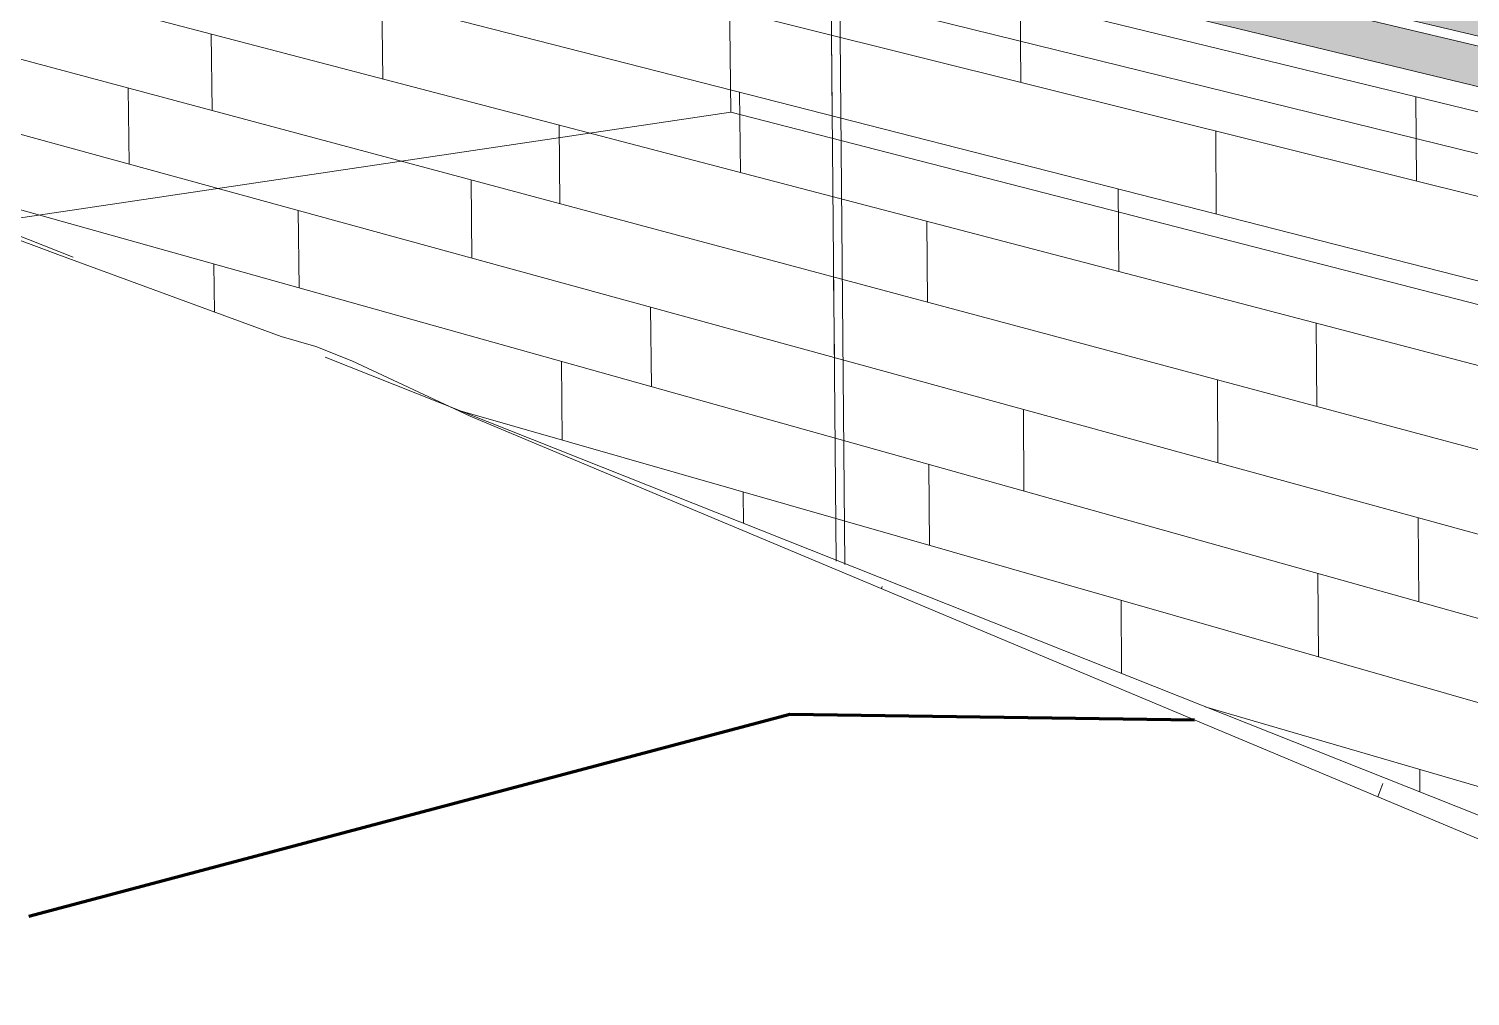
# Model space of a CAD drawing. Header units: inches. Extents: x 5690 to 5695, y -585 to 907.
# Drawn here: x 5692.9137 to 5693.0128, y -584.4571 to -584.3906 of the extents above; entities that cross this region are included whole.
import ezdxf

# ---------------------------------------------------------------- set-up
doc = ezdxf.new("R2010")
doc.units = ezdxf.units.IN
doc.header["$MEASUREMENT"] = 0
for name, color, linetype, lineweight in [('A-DETL', 90, 'Continuous', 9), ('A-FLOR', 192, 'Continuous', 13), ('A-WALL-PATT-1', 111, 'Continuous', 9), ('C-TOPO', 7, 'Continuous', 9), ('C-TOPO-MAJR', 7, 'Continuous', 70), ('G-ANNO-SYMB-1', 111, 'Continuous', 9), ('S-FNDN', 32, 'Continuous', 13), ('S-FNDN-1', 32, 'Continuous', 9)]:
    doc.layers.add(name, color=color, linetype=linetype, lineweight=lineweight)

# ---------------------------------------------------------------- blocks, each defined once
blk = doc.blocks.new('FP_110-3D View 1 Copy 1 Copy 1')
at = {"layer": 'A-WALL-PATT-1'}
for p, q in [((-4883.534731, -584.428953), (-4883.534786, -584.429102)), ((-4883.500285, -584.442509), (-4883.500635, -584.443424))]:
    blk.add_line(p, q, dxfattribs=at)
blk = doc.blocks.new('FP_111-3D View 1 Copy 1 Copy 1')
at = {"layer": 'A-WALL-PATT-1'}
for p, q in [((-4883.625248, -584.364278), (-4883.352408, -584.430709)), ((-4883.625174, -584.369307), (-4883.352439, -584.437392)), ((-4883.6251, -584.374332), (-4883.35247, -584.444068)), ((-4883.625026, -584.379353), (-4883.352502, -584.450737)), ((-4883.624952, -584.384371), (-4883.352533, -584.457401)), ((-4883.569078, -584.394008), (-4883.569136, -584.388647)), ((-4883.525193, -584.394266), (-4883.525236, -584.388629)), ((-4883.624878, -584.389386), (-4883.352564, -584.464058)), ((-4883.580813, -584.396204), (-4883.580875, -584.390918)), ((-4883.538165, -584.396569), (-4883.538212, -584.391016)), ((-4883.586527, -584.399902), (-4883.586591, -584.394655)), ((-4883.544485, -584.40045), (-4883.544534, -584.39494)), ((-4883.497991, -584.401057), (-4883.498024, -584.395255)), ((-4883.556899, -584.402615), (-4883.556953, -584.397184)), ((-4883.511753, -584.403325), (-4883.511792, -584.397611)), ((-4883.609658, -584.398642), (-4883.352595, -584.470708)), ((-4883.562946, -584.406368), (-4883.563002, -584.400979)), ((-4883.51846, -584.407267), (-4883.5185, -584.401599)), ((-4883.574838, -584.408404), (-4883.574898, -584.403091)), ((-4883.531613, -584.409393), (-4883.531659, -584.40381)), ((-4883.580652, -584.410069), (-4883.580691, -584.406763)), ((-4883.538022, -584.413203), (-4883.53807, -584.407662)), ((-4883.550607, -584.415197), (-4883.550659, -584.409737)), ((-4883.504835, -584.416572), (-4883.504871, -584.410826)), ((-4883.556738, -584.418881), (-4883.556791, -584.413463)), ((-4883.511639, -584.420437), (-4883.511677, -584.414738)), ((-4883.563753, -584.416871), (-4883.352626, -584.477352)), ((-4883.524978, -584.422382), (-4883.525021, -584.416768)), ((-4883.531478, -584.426117), (-4883.531523, -584.420547)), ((-4883.544266, -584.42461), (-4883.544286, -584.422448)), ((-4883.497826, -584.429994), (-4883.497859, -584.424216)), ((-4883.504728, -584.43378), (-4883.504764, -584.428049)), ((-4883.518261, -584.434936), (-4883.518297, -584.429893)), ((-4883.512516, -584.437218), (-4883.352657, -584.48399)), ((-4883.497751, -584.443081), (-4883.49776, -584.441535))]:
    blk.add_line(p, q, dxfattribs=at)

msp = doc.modelspace()

# ---------------------------------------------------------------- hatches: boundary and pattern name
at = {"layer": 'A-FLOR'}
msp.add_hatch(color=256, dxfattribs=at).paths.add_polyline_path([(5693.279796, -584.454493), (5693.279847, -584.450769), (5692.916605, -584.365448), (5692.916637, -584.368071), (5693.278891, -584.454277)], flags=0)
at = {"layer": 'S-FNDN'}
msp.add_hatch(color=256, dxfattribs=at).paths.add_polyline_path([(5693.154715, -584.428703), (5693.162084, -584.427276), (5692.924164, -584.370485), (5692.92578, -584.370276), (5692.925064, -584.370106), (5692.916675, -584.371185), (5693.153597, -584.428433)], flags=0)

# ---------------------------------------------------------------- linework, layer by layer
at = {"layer": 'A-DETL'}
for p, q in [((5692.96884, -584.38379), (5692.969212, -584.427201)), ((5692.969442, -584.383935), (5692.969813, -584.42744))]:
    msp.add_line(p, q, dxfattribs=at)
at = {"layer": 'A-FLOR'}
msp.add_line((5693.279796, -584.454493), (5692.916637, -584.368071), dxfattribs=at)
at = {"layer": 'C-TOPO'}
for p, q in [((5692.91569, -584.4061), (5692.882301, -584.393797)), ((5692.882301, -584.393797), (5692.91569, -584.4061)), ((5692.882301, -584.393797), (5692.91569, -584.4061)), ((5692.931048, -584.411759), (5692.91569, -584.4061)), ((5692.931048, -584.411759), (5692.91569, -584.4061)), ((5692.91569, -584.4061), (5692.931048, -584.411759)), ((5692.933423, -584.412435), (5692.931048, -584.411759)), ((5692.933423, -584.412435), (5692.931048, -584.411759)), ((5692.931048, -584.411759), (5692.933423, -584.412435)), ((5692.935901, -584.41343), (5692.933423, -584.412435)), ((5692.935901, -584.41343), (5692.933423, -584.412435)), ((5692.933423, -584.412435), (5692.935901, -584.41343)), ((5692.944036, -584.417237), (5692.935901, -584.41343)), ((5692.944036, -584.417237), (5692.935901, -584.41343)), ((5692.935901, -584.41343), (5692.944036, -584.417237)), ((5693.066768, -584.468708), (5692.944036, -584.417237)), ((5693.066768, -584.468708), (5692.944036, -584.417237)), ((5692.944036, -584.417237), (5693.066768, -584.468708))]:
    msp.add_line(p, q, dxfattribs=at)
at = {"layer": 'C-TOPO-MAJR'}
msp.add_polyline3d([(5692.993874, -584.438138, 0), (5692.966034, -584.437753, 0), (5692.913688, -584.451638, 0)], dxfattribs=at)
at = {"layer": 'G-ANNO-SYMB-1'}
for p, q in [((5692.961963, -584.396317), (5692.958313, -583.994135)), ((5693.432429, -584.502511), (5692.934312, -584.379702)), ((5692.961963, -584.396317), (5692.553042, -584.457121)), ((5693.543427, -584.546049), (5692.961963, -584.396317))]:
    msp.add_line(p, q, dxfattribs=at)
at = {"layer": 'S-FNDN'}
for p, q in [((5692.91673, -584.406296), (5692.770763, -584.348332)), ((5693.279736, -584.458912), (5692.908686, -584.369255)), ((5693.28719, -584.457138), (5692.924164, -584.370485)), ((5693.07672, -584.469829), (5692.934071, -584.413182))]:
    msp.add_line(p, q, dxfattribs=at)

# ---------------------------------------------------------------- block references
at = {"layer": 'S-FNDN-1'}
for name in ['FP_111-3D View 1 Copy 1 Copy 1', 'FP_110-3D View 1 Copy 1 Copy 1']:
    msp.add_blockref(name, (10576.507114, 0), dxfattribs=at)

doc.saveas('drawing.dxf')
